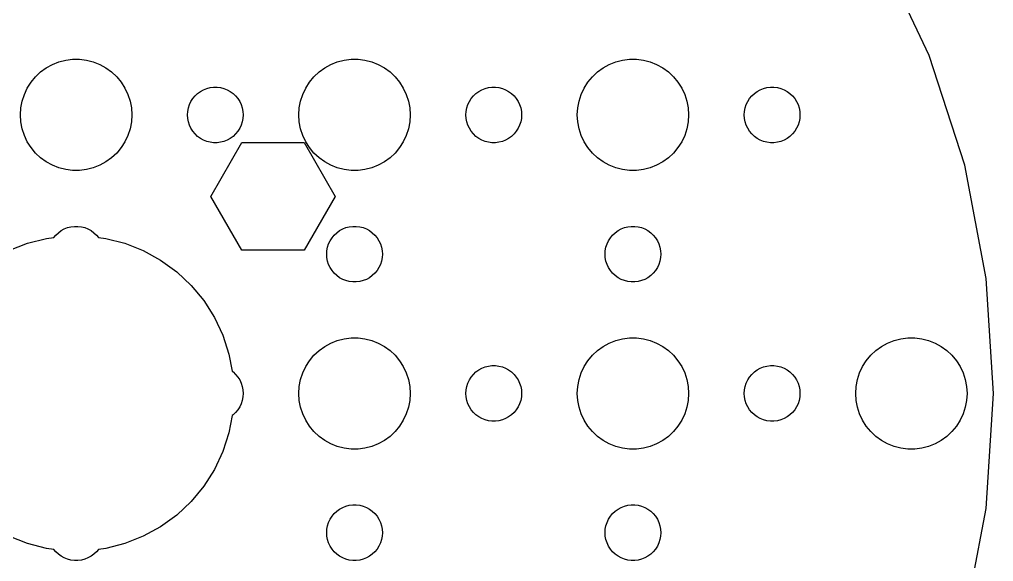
# Model space of a CAD drawing. Header units: metres. Extents: x -52 to 52, y -49 to 489.
# Drawn here: x -3.1 to 49.4, y 320.9 to 350.1 of the extents above; entities that cross this region are included whole.
import ezdxf

# ---------------------------------------------------------------- set-up
doc = ezdxf.new("R2010")
doc.units = ezdxf.units.M

msp = doc.modelspace()

# ---------------------------------------------------------------- linework, layer by layer
for p, q in [((45.9559, 348.195), (43.313, 353.812)), ((-0.927048, 347.853), (-0.562134, 347.947)), ((-0.562134, 347.947), (-0.18837, 347.994)), ((-0.18837, 347.994), (0.18837, 347.994)), ((0.18837, 347.994), (0.562134, 347.947)), ((0.562134, 347.947), (0.927048, 347.853)), ((14.0729, 347.853), (14.4379, 347.947)), ((14.4379, 347.947), (14.8116, 347.994)), ((14.8116, 347.994), (15.1884, 347.994)), ((15.1884, 347.994), (15.5621, 347.947)), ((15.5621, 347.947), (15.927, 347.853)), ((29.0729, 347.853), (29.4379, 347.947)), ((29.4379, 347.947), (29.8116, 347.994)), ((29.8116, 347.994), (30.1884, 347.994)), ((30.1884, 347.994), (30.5621, 347.947)), ((30.5621, 347.947), (30.927, 347.853)), ((47.874, 342.292), (45.9559, 348.195)), ((-1.91226, 347.312), (-1.60747, 347.533)), ((-1.60747, 347.533), (-1.27733, 347.714)), ((-1.27733, 347.714), (-0.927048, 347.853)), ((0.927048, 347.853), (1.27733, 347.714)), ((1.27733, 347.714), (1.60747, 347.533)), ((1.60747, 347.533), (1.91226, 347.312)), ((13.0877, 347.312), (13.3925, 347.533)), ((13.3925, 347.533), (13.7227, 347.714)), ((13.7227, 347.714), (14.0729, 347.853)), ((15.927, 347.853), (16.2773, 347.714)), ((16.2773, 347.714), (16.6075, 347.533)), ((16.6075, 347.533), (16.9123, 347.312)), ((28.0877, 347.312), (28.3925, 347.533)), ((28.3925, 347.533), (28.7227, 347.714)), ((28.7227, 347.714), (29.0729, 347.853)), ((30.927, 347.853), (31.2773, 347.714)), ((31.2773, 347.714), (31.6075, 347.533)), ((31.6075, 347.533), (31.9123, 347.312)), ((-2.42705, 346.763), (-2.1869, 347.054)), ((-2.1869, 347.054), (-1.91226, 347.312)), ((1.91226, 347.312), (2.1869, 347.054)), ((2.1869, 347.054), (2.42705, 346.763)), ((12.5729, 346.763), (12.8131, 347.054)), ((12.8131, 347.054), (13.0877, 347.312)), ((16.9123, 347.312), (17.1869, 347.054)), ((17.1869, 347.054), (17.427, 346.763)), ((27.5729, 346.763), (27.8131, 347.054)), ((27.8131, 347.054), (28.0877, 347.312)), ((31.9123, 347.312), (32.1869, 347.054)), ((32.1869, 347.054), (32.427, 346.763)), ((-2.78932, 346.104), (-2.62891, 346.445)), ((-2.62891, 346.445), (-2.42705, 346.763)), ((2.42705, 346.763), (2.62891, 346.445)), ((2.62891, 346.445), (2.78932, 346.104)), ((6.86133, 346.357), (7.03647, 346.427)), ((7.03647, 346.427), (7.21892, 346.473)), ((7.21892, 346.473), (7.40581, 346.497)), ((7.40581, 346.497), (7.59418, 346.497)), ((7.59418, 346.497), (7.78107, 346.473)), ((7.78107, 346.473), (7.96352, 346.427)), ((7.96352, 346.427), (8.13866, 346.357)), ((12.2107, 346.104), (12.3711, 346.445)), ((12.3711, 346.445), (12.5729, 346.763)), ((17.427, 346.763), (17.6289, 346.445)), ((17.6289, 346.445), (17.7893, 346.104)), ((21.8613, 346.357), (22.0365, 346.427)), ((22.0365, 346.427), (22.2189, 346.473)), ((22.2189, 346.473), (22.4058, 346.497)), ((22.4058, 346.497), (22.5942, 346.497)), ((22.5942, 346.497), (22.7811, 346.473)), ((22.7811, 346.473), (22.9635, 346.427)), ((22.9635, 346.427), (23.1387, 346.357)), ((27.2107, 346.104), (27.3711, 346.445)), ((27.3711, 346.445), (27.5729, 346.763)), ((32.427, 346.763), (32.6289, 346.445)), ((32.6289, 346.445), (32.7893, 346.104)), ((36.8613, 346.357), (37.0365, 346.427)), ((37.0365, 346.427), (37.2189, 346.473)), ((37.2189, 346.473), (37.4058, 346.497)), ((37.4058, 346.497), (37.5942, 346.497)), ((37.5942, 346.497), (37.7811, 346.473)), ((37.7811, 346.473), (37.9635, 346.427)), ((37.9635, 346.427), (38.1387, 346.357)), ((-2.90575, 345.746), (-2.78932, 346.104)), ((2.78932, 346.104), (2.90575, 345.746)), ((6.18553, 345.723), (6.28647, 345.882)), ((6.28647, 345.882), (6.40654, 346.027)), ((6.40654, 346.027), (6.54385, 346.156)), ((6.54385, 346.156), (6.69626, 346.266)), ((6.69626, 346.266), (6.86133, 346.357)), ((8.13866, 346.357), (8.30373, 346.266)), ((8.30373, 346.266), (8.45613, 346.156)), ((8.45613, 346.156), (8.59344, 346.027)), ((8.59344, 346.027), (8.71352, 345.882)), ((8.71352, 345.882), (8.81445, 345.723)), ((12.0942, 345.746), (12.2107, 346.104)), ((17.7893, 346.104), (17.9057, 345.746)), ((21.1855, 345.723), (21.2865, 345.882)), ((21.2865, 345.882), (21.4065, 346.027)), ((21.4065, 346.027), (21.5439, 346.156)), ((21.5439, 346.156), (21.6963, 346.266)), ((21.6963, 346.266), (21.8613, 346.357)), ((23.1387, 346.357), (23.3037, 346.266)), ((23.3037, 346.266), (23.4561, 346.156)), ((23.4561, 346.156), (23.5934, 346.027)), ((23.5934, 346.027), (23.7135, 345.882)), ((23.7135, 345.882), (23.8145, 345.723)), ((27.0942, 345.746), (27.2107, 346.104)), ((32.7893, 346.104), (32.9057, 345.746)), ((36.1855, 345.723), (36.2865, 345.882)), ((36.2865, 345.882), (36.4065, 346.027)), ((36.4065, 346.027), (36.5439, 346.156)), ((36.5439, 346.156), (36.6963, 346.266)), ((36.6963, 346.266), (36.8613, 346.357)), ((38.1387, 346.357), (38.3037, 346.266)), ((38.3037, 346.266), (38.4561, 346.156)), ((38.4561, 346.156), (38.5934, 346.027)), ((38.5934, 346.027), (38.7135, 345.882)), ((38.7135, 345.882), (38.8145, 345.723)), ((-3, 345), (-2.97633, 345.376)), ((-2.97633, 345.376), (-2.90575, 345.746)), ((2.90575, 345.746), (2.97633, 345.376)), ((2.97633, 345.376), (3, 345)), ((6.01183, 345.188), (6.04712, 345.373)), ((6.04712, 345.373), (6.10533, 345.552)), ((6.10533, 345.552), (6.18553, 345.723)), ((8.81445, 345.723), (8.89465, 345.552)), ((8.89465, 345.552), (8.95287, 345.373)), ((8.95287, 345.373), (8.98816, 345.188)), ((12, 345), (12.0237, 345.376)), ((12.0237, 345.376), (12.0942, 345.746)), ((17.9057, 345.746), (17.9763, 345.376)), ((17.9763, 345.376), (18, 345)), ((21.0118, 345.188), (21.0471, 345.373)), ((21.0471, 345.373), (21.1053, 345.552)), ((21.1053, 345.552), (21.1855, 345.723)), ((23.8145, 345.723), (23.8947, 345.552)), ((23.8947, 345.552), (23.9529, 345.373)), ((23.9529, 345.373), (23.9882, 345.188)), ((27, 345), (27.0237, 345.376)), ((27.0237, 345.376), (27.0942, 345.746)), ((32.9057, 345.746), (32.9763, 345.376)), ((32.9763, 345.376), (33, 345)), ((36.0118, 345.188), (36.0471, 345.373)), ((36.0471, 345.373), (36.1053, 345.552)), ((36.1053, 345.552), (36.1855, 345.723)), ((38.8145, 345.723), (38.8947, 345.552)), ((38.8947, 345.552), (38.9529, 345.373)), ((38.9529, 345.373), (38.9882, 345.188)), ((-2.97633, 344.624), (-3, 345)), ((3, 345), (2.97633, 344.624)), ((6, 345), (6.01183, 345.188)), ((6.01183, 344.812), (6, 345)), ((6.04712, 344.627), (6.01183, 344.812)), ((8.98816, 344.812), (8.95287, 344.627)), ((8.98816, 345.188), (9, 345)), ((9, 345), (8.98816, 344.812)), ((12.0237, 344.624), (12, 345)), ((18, 345), (17.9763, 344.624)), ((21, 345), (21.0118, 345.188)), ((21.0118, 344.812), (21, 345)), ((21.0471, 344.627), (21.0118, 344.812)), ((23.9882, 344.812), (23.9529, 344.627)), ((23.9882, 345.188), (24, 345)), ((24, 345), (23.9882, 344.812)), ((27.0237, 344.624), (27, 345)), ((33, 345), (32.9763, 344.624)), ((36, 345), (36.0118, 345.188)), ((36.0118, 344.812), (36, 345)), ((36.0471, 344.627), (36.0118, 344.812)), ((38.9882, 344.812), (38.9529, 344.627)), ((38.9882, 345.188), (39, 345)), ((39, 345), (38.9882, 344.812)), ((-2.90575, 344.254), (-2.97633, 344.624)), ((2.97633, 344.624), (2.90575, 344.254)), ((6.10533, 344.448), (6.04712, 344.627)), ((6.18553, 344.277), (6.10533, 344.448)), ((6.28647, 344.118), (6.18553, 344.277)), ((8.81445, 344.277), (8.71352, 344.118)), ((8.89465, 344.448), (8.81445, 344.277)), ((8.95287, 344.627), (8.89465, 344.448)), ((12.0942, 344.254), (12.0237, 344.624)), ((17.9763, 344.624), (17.9057, 344.254)), ((21.1053, 344.448), (21.0471, 344.627)), ((21.1855, 344.277), (21.1053, 344.448)), ((21.2865, 344.118), (21.1855, 344.277)), ((23.8145, 344.277), (23.7135, 344.118)), ((23.8947, 344.448), (23.8145, 344.277)), ((23.9529, 344.627), (23.8947, 344.448)), ((27.0942, 344.254), (27.0237, 344.624)), ((32.9763, 344.624), (32.9057, 344.254)), ((36.1053, 344.448), (36.0471, 344.627)), ((36.1855, 344.277), (36.1053, 344.448)), ((36.2865, 344.118), (36.1855, 344.277)), ((38.8145, 344.277), (38.7135, 344.118)), ((38.8947, 344.448), (38.8145, 344.277)), ((38.9529, 344.627), (38.8947, 344.448)), ((-2.78932, 343.896), (-2.90575, 344.254)), ((-2.62891, 343.555), (-2.78932, 343.896)), ((2.78932, 343.896), (2.62891, 343.555)), ((2.90575, 344.254), (2.78932, 343.896)), ((6.40654, 343.973), (6.28647, 344.118)), ((6.54385, 343.844), (6.40654, 343.973)), ((6.69626, 343.734), (6.54385, 343.844)), ((8.45613, 343.844), (8.30373, 343.734)), ((8.59344, 343.973), (8.45613, 343.844)), ((8.71352, 344.118), (8.59344, 343.973)), ((12.2107, 343.896), (12.0942, 344.254)), ((12.3711, 343.555), (12.2107, 343.896)), ((17.7893, 343.896), (17.6289, 343.555)), ((17.9057, 344.254), (17.7893, 343.896)), ((21.4065, 343.973), (21.2865, 344.118)), ((21.5439, 343.844), (21.4065, 343.973)), ((21.6963, 343.734), (21.5439, 343.844)), ((23.4561, 343.844), (23.3037, 343.734)), ((23.5934, 343.973), (23.4561, 343.844)), ((23.7135, 344.118), (23.5934, 343.973)), ((27.2107, 343.896), (27.0942, 344.254)), ((27.3711, 343.555), (27.2107, 343.896)), ((32.7893, 343.896), (32.6289, 343.555)), ((32.9057, 344.254), (32.7893, 343.896)), ((36.4065, 343.973), (36.2865, 344.118)), ((36.5439, 343.844), (36.4065, 343.973)), ((36.6963, 343.734), (36.5439, 343.844)), ((38.4561, 343.844), (38.3037, 343.734)), ((38.5934, 343.973), (38.4561, 343.844)), ((38.7135, 344.118), (38.5934, 343.973)), ((-2.42705, 343.237), (-2.62891, 343.555)), ((-2.1869, 342.946), (-2.42705, 343.237)), ((2.42705, 343.237), (2.1869, 342.946)), ((2.62891, 343.555), (2.42705, 343.237)), ((6.86133, 343.643), (6.69626, 343.734)), ((7.03647, 343.573), (6.86133, 343.643)), ((7.21892, 343.527), (7.03647, 343.573)), ((7.40581, 343.503), (7.21892, 343.527)), ((7.26039, 340.607), (8.93369, 343.505)), ((7.59418, 343.503), (7.40581, 343.503)), ((7.78107, 343.527), (7.59418, 343.503)), ((7.96352, 343.573), (7.78107, 343.527)), ((8.13866, 343.643), (7.96352, 343.573)), ((8.30373, 343.734), (8.13866, 343.643)), ((8.93369, 343.505), (12.2803, 343.505)), ((12.2803, 343.505), (13.9536, 340.607)), ((12.5729, 343.237), (12.3711, 343.555)), ((12.8131, 342.946), (12.5729, 343.237)), ((17.427, 343.237), (17.1869, 342.946)), ((17.6289, 343.555), (17.427, 343.237)), ((21.8613, 343.643), (21.6963, 343.734)), ((22.0365, 343.573), (21.8613, 343.643)), ((22.2189, 343.527), (22.0365, 343.573)), ((22.4058, 343.503), (22.2189, 343.527)), ((22.5942, 343.503), (22.4058, 343.503)), ((22.7811, 343.527), (22.5942, 343.503)), ((22.9635, 343.573), (22.7811, 343.527)), ((23.1387, 343.643), (22.9635, 343.573)), ((23.3037, 343.734), (23.1387, 343.643)), ((27.5729, 343.237), (27.3711, 343.555)), ((27.8131, 342.946), (27.5729, 343.237)), ((32.427, 343.237), (32.1869, 342.946)), ((32.6289, 343.555), (32.427, 343.237)), ((36.8613, 343.643), (36.6963, 343.734)), ((37.0365, 343.573), (36.8613, 343.643)), ((37.2189, 343.527), (37.0365, 343.573)), ((37.4058, 343.503), (37.2189, 343.527)), ((37.5942, 343.503), (37.4058, 343.503)), ((37.7811, 343.527), (37.5942, 343.503)), ((37.9635, 343.573), (37.7811, 343.527)), ((38.1387, 343.643), (37.9635, 343.573)), ((38.3037, 343.734), (38.1387, 343.643)), ((-1.91226, 342.688), (-2.1869, 342.946)), ((-1.60747, 342.467), (-1.91226, 342.688)), ((1.91226, 342.688), (1.60747, 342.467)), ((2.1869, 342.946), (1.91226, 342.688)), ((13.0877, 342.688), (12.8131, 342.946)), ((13.3925, 342.467), (13.0877, 342.688)), ((16.9123, 342.688), (16.6075, 342.467)), ((17.1869, 342.946), (16.9123, 342.688)), ((28.0877, 342.688), (27.8131, 342.946)), ((28.3925, 342.467), (28.0877, 342.688)), ((31.9123, 342.688), (31.6075, 342.467)), ((32.1869, 342.946), (31.9123, 342.688)), ((-1.27733, 342.286), (-1.60747, 342.467)), ((-0.927048, 342.147), (-1.27733, 342.286)), ((1.27733, 342.286), (0.927048, 342.147)), ((1.60747, 342.467), (1.27733, 342.286)), ((13.7227, 342.286), (13.3925, 342.467)), ((14.0729, 342.147), (13.7227, 342.286)), ((16.2773, 342.286), (15.927, 342.147)), ((16.6075, 342.467), (16.2773, 342.286)), ((28.7227, 342.286), (28.3925, 342.467)), ((29.0729, 342.147), (28.7227, 342.286)), ((31.2773, 342.286), (30.927, 342.147)), ((31.6075, 342.467), (31.2773, 342.286)), ((49.037, 336.195), (47.874, 342.292)), ((-0.562134, 342.053), (-0.927048, 342.147)), ((-0.18837, 342.006), (-0.562134, 342.053)), ((0.18837, 342.006), (-0.18837, 342.006)), ((0.562134, 342.053), (0.18837, 342.006)), ((0.927048, 342.147), (0.562134, 342.053)), ((14.4379, 342.053), (14.0729, 342.147)), ((14.8116, 342.006), (14.4379, 342.053)), ((15.1884, 342.006), (14.8116, 342.006)), ((15.5621, 342.053), (15.1884, 342.006)), ((15.927, 342.147), (15.5621, 342.053)), ((29.4379, 342.053), (29.0729, 342.147)), ((29.8116, 342.006), (29.4379, 342.053)), ((30.1884, 342.006), (29.8116, 342.006)), ((30.5621, 342.053), (30.1884, 342.006)), ((30.927, 342.147), (30.5621, 342.053)), ((8.9337, 337.709), (7.26039, 340.607)), ((13.9536, 340.607), (12.2803, 337.709)), ((-1.19904, 338.399), (-1.09344, 338.527)), ((-1.09344, 338.527), (-0.956131, 338.656)), ((-0.956131, 338.656), (-0.803726, 338.766)), ((-0.803726, 338.766), (-0.638657, 338.857)), ((-0.638657, 338.857), (-0.463516, 338.927)), ((-0.463516, 338.927), (-0.281067, 338.973)), ((-0.281067, 338.973), (-0.094177, 338.997)), ((-0.094177, 338.997), (0.094177, 338.997)), ((0.094177, 338.997), (0.281067, 338.973)), ((0.281067, 338.973), (0.463516, 338.927)), ((0.463516, 338.927), (0.638657, 338.857)), ((0.638657, 338.857), (0.803726, 338.766)), ((0.803726, 338.766), (0.956131, 338.656)), ((0.956131, 338.656), (1.09344, 338.527)), ((1.09344, 338.527), (1.19904, 338.399)), ((13.7865, 338.382), (13.9065, 338.527)), ((13.9065, 338.527), (14.0439, 338.656)), ((14.0439, 338.656), (14.1963, 338.766)), ((14.1963, 338.766), (14.3613, 338.857)), ((14.3613, 338.857), (14.5365, 338.927)), ((14.5365, 338.927), (14.7189, 338.973)), ((14.7189, 338.973), (14.9058, 338.997)), ((14.9058, 338.997), (15.0942, 338.997)), ((15.0942, 338.997), (15.2811, 338.973)), ((15.2811, 338.973), (15.4635, 338.927)), ((15.4635, 338.927), (15.6387, 338.857)), ((15.6387, 338.857), (15.8037, 338.766)), ((15.8037, 338.766), (15.9561, 338.656)), ((15.9561, 338.656), (16.0934, 338.527)), ((16.0934, 338.527), (16.2135, 338.382)), ((28.7865, 338.382), (28.9065, 338.527)), ((28.9065, 338.527), (29.0439, 338.656)), ((29.0439, 338.656), (29.1963, 338.766)), ((29.1963, 338.766), (29.3613, 338.857)), ((29.3613, 338.857), (29.5365, 338.927)), ((29.5365, 338.927), (29.7189, 338.973)), ((29.7189, 338.973), (29.9058, 338.997)), ((29.9058, 338.997), (30.0942, 338.997)), ((30.0942, 338.997), (30.2811, 338.973)), ((30.2811, 338.973), (30.4635, 338.927)), ((30.4635, 338.927), (30.6387, 338.857)), ((30.6387, 338.857), (30.8037, 338.766)), ((30.8037, 338.766), (30.9561, 338.656)), ((30.9561, 338.656), (31.0934, 338.527)), ((31.0934, 338.527), (31.2135, 338.382)), ((-3.61911, 337.691), (-2.62663, 338.084)), ((-2.62663, 338.084), (-1.59273, 338.349)), ((-1.59273, 338.349), (-1.19904, 338.399)), ((1.19904, 338.399), (1.59273, 338.349)), ((1.59273, 338.349), (2.62663, 338.084)), ((2.62663, 338.084), (3.61911, 337.691)), ((13.5471, 337.873), (13.6053, 338.052)), ((13.6053, 338.052), (13.6855, 338.223)), ((13.6855, 338.223), (13.7865, 338.382)), ((16.2135, 338.382), (16.3145, 338.223)), ((16.3145, 338.223), (16.3947, 338.052)), ((16.3947, 338.052), (16.4529, 337.873)), ((28.5471, 337.873), (28.6053, 338.052)), ((28.6053, 338.052), (28.6855, 338.223)), ((28.6855, 338.223), (28.7865, 338.382)), ((31.2135, 338.382), (31.3145, 338.223)), ((31.3145, 338.223), (31.3947, 338.052)), ((31.3947, 338.052), (31.4529, 337.873)), ((3.61911, 337.691), (4.55452, 337.177)), ((12.2803, 337.709), (8.9337, 337.709)), ((13.5, 337.5), (13.5118, 337.688)), ((13.5118, 337.312), (13.5, 337.5)), ((13.5118, 337.688), (13.5471, 337.873)), ((16.4529, 337.873), (16.4882, 337.688)), ((16.4882, 337.688), (16.5, 337.5)), ((16.5, 337.5), (16.4882, 337.312)), ((28.5, 337.5), (28.5118, 337.688)), ((28.5118, 337.312), (28.5, 337.5)), ((28.5118, 337.688), (28.5471, 337.873)), ((31.4529, 337.873), (31.4882, 337.688)), ((31.4882, 337.688), (31.5, 337.5)), ((31.5, 337.5), (31.4882, 337.312)), ((4.55452, 337.177), (5.41809, 336.549)), ((13.5471, 337.127), (13.5118, 337.312)), ((13.6053, 336.948), (13.5471, 337.127)), ((13.6855, 336.777), (13.6053, 336.948)), ((16.3947, 336.948), (16.3145, 336.777)), ((16.4529, 337.127), (16.3947, 336.948)), ((16.4882, 337.312), (16.4529, 337.127)), ((28.5471, 337.127), (28.5118, 337.312)), ((28.6053, 336.948), (28.5471, 337.127)), ((28.6855, 336.777), (28.6053, 336.948)), ((31.3947, 336.948), (31.3145, 336.777)), ((31.4529, 337.127), (31.3947, 336.948)), ((31.4882, 337.312), (31.4529, 337.127)), ((5.41809, 336.549), (6.19623, 335.819)), ((13.7865, 336.618), (13.6855, 336.777)), ((13.9065, 336.473), (13.7865, 336.618)), ((14.0439, 336.344), (13.9065, 336.473)), ((16.0934, 336.473), (15.9561, 336.344)), ((16.2135, 336.618), (16.0934, 336.473)), ((16.3145, 336.777), (16.2135, 336.618)), ((28.7865, 336.618), (28.6855, 336.777)), ((28.9065, 336.473), (28.7865, 336.618)), ((29.0439, 336.344), (28.9065, 336.473)), ((31.0934, 336.473), (30.9561, 336.344)), ((31.2135, 336.618), (31.0934, 336.473)), ((31.3145, 336.777), (31.2135, 336.618)), ((14.1963, 336.234), (14.0439, 336.344)), ((14.3613, 336.143), (14.1963, 336.234)), ((14.5365, 336.073), (14.3613, 336.143)), ((14.7189, 336.027), (14.5365, 336.073)), ((14.9058, 336.003), (14.7189, 336.027)), ((15.0942, 336.003), (14.9058, 336.003)), ((15.2811, 336.027), (15.0942, 336.003)), ((15.4635, 336.073), (15.2811, 336.027)), ((15.6387, 336.143), (15.4635, 336.073)), ((15.8037, 336.234), (15.6387, 336.143)), ((15.9561, 336.344), (15.8037, 336.234)), ((29.1963, 336.234), (29.0439, 336.344)), ((29.3613, 336.143), (29.1963, 336.234)), ((29.5365, 336.073), (29.3613, 336.143)), ((29.7189, 336.027), (29.5365, 336.073)), ((29.9058, 336.003), (29.7189, 336.027)), ((30.0942, 336.003), (29.9058, 336.003)), ((30.2811, 336.027), (30.0942, 336.003)), ((30.4635, 336.073), (30.2811, 336.027)), ((30.6387, 336.143), (30.4635, 336.073)), ((30.8037, 336.234), (30.6387, 336.143)), ((30.9561, 336.344), (30.8037, 336.234)), ((49.4268, 330), (49.037, 336.195)), ((6.19623, 335.819), (6.87663, 334.996)), ((6.87663, 334.996), (7.44859, 334.095)), ((7.44859, 334.095), (7.90309, 333.129)), ((7.90309, 333.129), (8.23296, 332.114)), ((13.7227, 332.714), (14.0729, 332.853)), ((14.0729, 332.853), (14.4379, 332.947)), ((14.4379, 332.947), (14.8116, 332.994)), ((14.8116, 332.994), (15.1884, 332.994)), ((15.1884, 332.994), (15.5621, 332.947)), ((15.5621, 332.947), (15.927, 332.853)), ((15.927, 332.853), (16.2773, 332.714)), ((28.7227, 332.714), (29.0729, 332.853)), ((29.0729, 332.853), (29.4379, 332.947)), ((29.4379, 332.947), (29.8116, 332.994)), ((29.8116, 332.994), (30.1884, 332.994)), ((30.1884, 332.994), (30.5621, 332.947)), ((30.5621, 332.947), (30.927, 332.853)), ((30.927, 332.853), (31.2773, 332.714)), ((43.7227, 332.714), (44.0729, 332.853)), ((44.0729, 332.853), (44.4379, 332.947)), ((44.4379, 332.947), (44.8116, 332.994)), ((44.8116, 332.994), (45.1884, 332.994)), ((45.1884, 332.994), (45.5621, 332.947)), ((45.5621, 332.947), (45.927, 332.853)), ((45.927, 332.853), (46.2773, 332.714)), ((12.8131, 332.054), (13.0877, 332.312)), ((13.0877, 332.312), (13.3925, 332.533)), ((13.3925, 332.533), (13.7227, 332.714)), ((16.2773, 332.714), (16.6075, 332.533)), ((16.6075, 332.533), (16.9123, 332.312)), ((16.9123, 332.312), (17.1869, 332.054)), ((27.8131, 332.054), (28.0877, 332.312)), ((28.0877, 332.312), (28.3925, 332.533)), ((28.3925, 332.533), (28.7227, 332.714)), ((31.2773, 332.714), (31.6075, 332.533)), ((31.6075, 332.533), (31.9123, 332.312)), ((31.9123, 332.312), (32.1869, 332.054)), ((42.8131, 332.054), (43.0877, 332.312)), ((43.0877, 332.312), (43.3925, 332.533)), ((43.3925, 332.533), (43.7227, 332.714)), ((46.2773, 332.714), (46.6075, 332.533)), ((46.6075, 332.533), (46.9123, 332.312)), ((46.9123, 332.312), (47.1869, 332.054)), ((8.23296, 332.114), (8.40921, 331.19)), ((12.3711, 331.445), (12.5729, 331.763)), ((12.5729, 331.763), (12.8131, 332.054)), ((17.1869, 332.054), (17.427, 331.763)), ((17.427, 331.763), (17.6289, 331.445)), ((27.3711, 331.445), (27.5729, 331.763)), ((27.5729, 331.763), (27.8131, 332.054)), ((32.1869, 332.054), (32.427, 331.763)), ((32.427, 331.763), (32.6289, 331.445)), ((42.3711, 331.445), (42.5729, 331.763)), ((42.5729, 331.763), (42.8131, 332.054)), ((47.1869, 332.054), (47.427, 331.763)), ((47.427, 331.763), (47.6289, 331.445)), ((8.40921, 331.19), (8.45613, 331.156)), ((8.45613, 331.156), (8.59344, 331.027)), ((12.2107, 331.104), (12.3711, 331.445)), ((17.6289, 331.445), (17.7893, 331.104)), ((21.4065, 331.027), (21.5439, 331.156)), ((21.5439, 331.156), (21.6963, 331.266)), ((21.6963, 331.266), (21.8613, 331.357)), ((21.8613, 331.357), (22.0365, 331.427)), ((22.0365, 331.427), (22.2189, 331.473)), ((22.2189, 331.473), (22.4058, 331.497)), ((22.4058, 331.497), (22.5942, 331.497)), ((22.5942, 331.497), (22.7811, 331.473)), ((22.7811, 331.473), (22.9635, 331.427)), ((22.9635, 331.427), (23.1387, 331.357)), ((23.1387, 331.357), (23.3037, 331.266)), ((23.3037, 331.266), (23.4561, 331.156)), ((23.4561, 331.156), (23.5934, 331.027)), ((27.2107, 331.104), (27.3711, 331.445)), ((32.6289, 331.445), (32.7893, 331.104)), ((36.4065, 331.027), (36.5439, 331.156)), ((36.5439, 331.156), (36.6963, 331.266)), ((36.6963, 331.266), (36.8613, 331.357)), ((36.8613, 331.357), (37.0365, 331.427)), ((37.0365, 331.427), (37.2189, 331.473)), ((37.2189, 331.473), (37.4058, 331.497)), ((37.4058, 331.497), (37.5942, 331.497)), ((37.5942, 331.497), (37.7811, 331.473)), ((37.7811, 331.473), (37.9635, 331.427)), ((37.9635, 331.427), (38.1387, 331.357)), ((38.1387, 331.357), (38.3037, 331.266)), ((38.3037, 331.266), (38.4561, 331.156)), ((38.4561, 331.156), (38.5934, 331.027)), ((42.2107, 331.104), (42.3711, 331.445)), ((47.6289, 331.445), (47.7893, 331.104)), ((8.59344, 331.027), (8.71352, 330.882)), ((8.71352, 330.882), (8.81445, 330.723)), ((8.81445, 330.723), (8.89465, 330.552)), ((12.0237, 330.376), (12.0942, 330.746)), ((12.0942, 330.746), (12.2107, 331.104)), ((17.7893, 331.104), (17.9057, 330.746)), ((17.9057, 330.746), (17.9763, 330.376)), ((21.1053, 330.552), (21.1855, 330.723)), ((21.1855, 330.723), (21.2865, 330.882)), ((21.2865, 330.882), (21.4065, 331.027)), ((23.5934, 331.027), (23.7135, 330.882)), ((23.7135, 330.882), (23.8145, 330.723)), ((23.8145, 330.723), (23.8947, 330.552)), ((27.0237, 330.376), (27.0942, 330.746)), ((27.0942, 330.746), (27.2107, 331.104)), ((32.7893, 331.104), (32.9057, 330.746)), ((32.9057, 330.746), (32.9763, 330.376)), ((36.1053, 330.552), (36.1855, 330.723)), ((36.1855, 330.723), (36.2865, 330.882)), ((36.2865, 330.882), (36.4065, 331.027)), ((38.5934, 331.027), (38.7135, 330.882)), ((38.7135, 330.882), (38.8145, 330.723)), ((38.8145, 330.723), (38.8947, 330.552)), ((42.0237, 330.376), (42.0942, 330.746)), ((42.0942, 330.746), (42.2107, 331.104)), ((47.7893, 331.104), (47.9057, 330.746)), ((47.9057, 330.746), (47.9763, 330.376)), ((8.89465, 330.552), (8.95287, 330.373)), ((8.95287, 330.373), (8.98816, 330.188)), ((8.98816, 330.188), (9, 330)), ((12, 330), (12.0237, 330.376)), ((17.9763, 330.376), (18, 330)), ((21, 330), (21.0118, 330.188)), ((21.0118, 330.188), (21.0471, 330.373)), ((21.0471, 330.373), (21.1053, 330.552)), ((23.8947, 330.552), (23.9529, 330.373)), ((23.9529, 330.373), (23.9882, 330.188)), ((23.9882, 330.188), (24, 330)), ((27, 330), (27.0237, 330.376)), ((32.9763, 330.376), (33, 330)), ((36, 330), (36.0118, 330.188)), ((36.0118, 330.188), (36.0471, 330.373)), ((36.0471, 330.373), (36.1053, 330.552)), ((38.8947, 330.552), (38.9529, 330.373)), ((38.9529, 330.373), (38.9882, 330.188)), ((38.9882, 330.188), (39, 330)), ((42, 330), (42.0237, 330.376)), ((47.9763, 330.376), (48, 330)), ((8.95287, 329.627), (8.89465, 329.448)), ((8.98816, 329.812), (8.95287, 329.627)), ((9, 330), (8.98816, 329.812)), ((12.0237, 329.624), (12, 330)), ((12.0942, 329.254), (12.0237, 329.624)), ((17.9763, 329.624), (17.9057, 329.254)), ((18, 330), (17.9763, 329.624)), ((21.0118, 329.812), (21, 330)), ((21.0471, 329.627), (21.0118, 329.812)), ((21.1053, 329.448), (21.0471, 329.627)), ((23.9529, 329.627), (23.8947, 329.448)), ((23.9882, 329.812), (23.9529, 329.627)), ((24, 330), (23.9882, 329.812)), ((27.0237, 329.624), (27, 330)), ((27.0942, 329.254), (27.0237, 329.624)), ((32.9763, 329.624), (32.9057, 329.254)), ((33, 330), (32.9763, 329.624)), ((36.0118, 329.812), (36, 330)), ((36.0471, 329.627), (36.0118, 329.812)), ((36.1053, 329.448), (36.0471, 329.627)), ((38.9529, 329.627), (38.8947, 329.448)), ((38.9882, 329.812), (38.9529, 329.627)), ((39, 330), (38.9882, 329.812)), ((42.0237, 329.624), (42, 330)), ((42.0942, 329.254), (42.0237, 329.624)), ((47.9763, 329.624), (47.9057, 329.254)), ((48, 330), (47.9763, 329.624)), ((49.037, 323.805), (49.4268, 330)), ((8.71352, 329.118), (8.59344, 328.973)), ((8.81445, 329.277), (8.71352, 329.118)), ((8.89465, 329.448), (8.81445, 329.277)), ((12.2107, 328.896), (12.0942, 329.254)), ((17.9057, 329.254), (17.7893, 328.896)), ((21.1855, 329.277), (21.1053, 329.448)), ((21.2865, 329.118), (21.1855, 329.277)), ((21.4065, 328.973), (21.2865, 329.118)), ((23.7135, 329.118), (23.5934, 328.973)), ((23.8145, 329.277), (23.7135, 329.118)), ((23.8947, 329.448), (23.8145, 329.277)), ((27.2107, 328.896), (27.0942, 329.254)), ((32.9057, 329.254), (32.7893, 328.896)), ((36.1855, 329.277), (36.1053, 329.448)), ((36.2865, 329.118), (36.1855, 329.277)), ((36.4065, 328.973), (36.2865, 329.118)), ((38.7135, 329.118), (38.5934, 328.973)), ((38.8145, 329.277), (38.7135, 329.118)), ((38.8947, 329.448), (38.8145, 329.277)), ((42.2107, 328.896), (42.0942, 329.254)), ((47.9057, 329.254), (47.7893, 328.896)), ((8.40921, 328.81), (8.23296, 327.886)), ((8.45613, 328.844), (8.40921, 328.81)), ((8.59344, 328.973), (8.45613, 328.844)), ((12.3711, 328.555), (12.2107, 328.896)), ((12.5729, 328.237), (12.3711, 328.555)), ((17.6289, 328.555), (17.427, 328.237)), ((17.7893, 328.896), (17.6289, 328.555)), ((21.5439, 328.844), (21.4065, 328.973)), ((21.6963, 328.734), (21.5439, 328.844)), ((21.8613, 328.643), (21.6963, 328.734)), ((22.0365, 328.573), (21.8613, 328.643)), ((22.2189, 328.527), (22.0365, 328.573)), ((22.4058, 328.503), (22.2189, 328.527)), ((22.7811, 328.527), (22.5942, 328.503)), ((22.9635, 328.573), (22.7811, 328.527)), ((23.1387, 328.643), (22.9635, 328.573)), ((23.3037, 328.734), (23.1387, 328.643)), ((23.4561, 328.844), (23.3037, 328.734)), ((23.5934, 328.973), (23.4561, 328.844)), ((27.3711, 328.555), (27.2107, 328.896)), ((27.5729, 328.237), (27.3711, 328.555)), ((32.6289, 328.555), (32.427, 328.237)), ((32.7893, 328.896), (32.6289, 328.555)), ((36.5439, 328.844), (36.4065, 328.973)), ((36.6963, 328.734), (36.5439, 328.844)), ((36.8613, 328.643), (36.6963, 328.734)), ((37.0365, 328.573), (36.8613, 328.643)), ((37.2189, 328.527), (37.0365, 328.573)), ((37.4058, 328.503), (37.2189, 328.527)), ((37.7811, 328.527), (37.5942, 328.503)), ((37.9635, 328.573), (37.7811, 328.527)), ((38.1387, 328.643), (37.9635, 328.573)), ((38.3037, 328.734), (38.1387, 328.643)), ((38.4561, 328.844), (38.3037, 328.734)), ((38.5934, 328.973), (38.4561, 328.844)), ((42.3711, 328.555), (42.2107, 328.896)), ((42.5729, 328.237), (42.3711, 328.555)), ((47.6289, 328.555), (47.427, 328.237)), ((47.7893, 328.896), (47.6289, 328.555)), ((12.8131, 327.946), (12.5729, 328.237)), ((17.427, 328.237), (17.1869, 327.946)), ((22.5942, 328.503), (22.4058, 328.503)), ((27.8131, 327.946), (27.5729, 328.237)), ((32.427, 328.237), (32.1869, 327.946)), ((37.5942, 328.503), (37.4058, 328.503)), ((42.8131, 327.946), (42.5729, 328.237)), ((47.427, 328.237), (47.1869, 327.946)), ((8.23296, 327.886), (7.90309, 326.871)), ((13.0877, 327.688), (12.8131, 327.946)), ((13.3925, 327.467), (13.0877, 327.688)), ((13.7227, 327.286), (13.3925, 327.467)), ((16.6075, 327.467), (16.2773, 327.286)), ((16.9123, 327.688), (16.6075, 327.467)), ((17.1869, 327.946), (16.9123, 327.688)), ((28.0877, 327.688), (27.8131, 327.946)), ((28.3925, 327.467), (28.0877, 327.688)), ((28.7227, 327.286), (28.3925, 327.467)), ((31.6075, 327.467), (31.2773, 327.286)), ((31.9123, 327.688), (31.6075, 327.467)), ((32.1869, 327.946), (31.9123, 327.688)), ((43.0877, 327.688), (42.8131, 327.946)), ((43.3925, 327.467), (43.0877, 327.688)), ((43.7227, 327.286), (43.3925, 327.467)), ((46.6075, 327.467), (46.2773, 327.286)), ((46.9123, 327.688), (46.6075, 327.467)), ((47.1869, 327.946), (46.9123, 327.688)), ((14.0729, 327.147), (13.7227, 327.286)), ((14.4379, 327.053), (14.0729, 327.147)), ((14.8116, 327.006), (14.4379, 327.053)), ((15.1884, 327.006), (14.8116, 327.006)), ((15.5621, 327.053), (15.1884, 327.006)), ((15.927, 327.147), (15.5621, 327.053)), ((16.2773, 327.286), (15.927, 327.147)), ((29.0729, 327.147), (28.7227, 327.286)), ((29.4379, 327.053), (29.0729, 327.147)), ((29.8116, 327.006), (29.4379, 327.053)), ((30.1884, 327.006), (29.8116, 327.006)), ((30.5621, 327.053), (30.1884, 327.006)), ((30.927, 327.147), (30.5621, 327.053)), ((31.2773, 327.286), (30.927, 327.147)), ((44.0729, 327.147), (43.7227, 327.286)), ((44.4379, 327.053), (44.0729, 327.147)), ((44.8116, 327.006), (44.4379, 327.053)), ((45.1884, 327.006), (44.8116, 327.006)), ((45.5621, 327.053), (45.1884, 327.006)), ((45.927, 327.147), (45.5621, 327.053)), ((46.2773, 327.286), (45.927, 327.147)), ((7.90309, 326.871), (7.44859, 325.905)), ((7.44859, 325.905), (6.87663, 325.004)), ((6.87663, 325.004), (6.19623, 324.181)), ((6.19623, 324.181), (5.41809, 323.451)), ((14.1963, 323.766), (14.3613, 323.857)), ((14.3613, 323.857), (14.5365, 323.927)), ((14.5365, 323.927), (14.7189, 323.973)), ((14.7189, 323.973), (14.9058, 323.997)), ((14.9058, 323.997), (15.0942, 323.997)), ((15.0942, 323.997), (15.2811, 323.973)), ((15.2811, 323.973), (15.4635, 323.927)), ((15.4635, 323.927), (15.6387, 323.857)), ((15.6387, 323.857), (15.8037, 323.766)), ((29.1963, 323.766), (29.3613, 323.857)), ((29.3613, 323.857), (29.5365, 323.927)), ((29.5365, 323.927), (29.7189, 323.973)), ((29.7189, 323.973), (29.9058, 323.997)), ((29.9058, 323.997), (30.0942, 323.997)), ((30.0942, 323.997), (30.2811, 323.973)), ((30.2811, 323.973), (30.4635, 323.927)), ((30.4635, 323.927), (30.6387, 323.857)), ((30.6387, 323.857), (30.8037, 323.766)), ((47.874, 317.708), (49.037, 323.805)), ((5.41809, 323.451), (4.55452, 322.823)), ((13.6855, 323.223), (13.7865, 323.382)), ((13.7865, 323.382), (13.9065, 323.527)), ((13.9065, 323.527), (14.0439, 323.656)), ((14.0439, 323.656), (14.1963, 323.766)), ((15.8037, 323.766), (15.9561, 323.656)), ((15.9561, 323.656), (16.0934, 323.527)), ((16.0934, 323.527), (16.2135, 323.382)), ((16.2135, 323.382), (16.3145, 323.223)), ((28.6855, 323.223), (28.7865, 323.382)), ((28.7865, 323.382), (28.9065, 323.527)), ((28.9065, 323.527), (29.0439, 323.656)), ((29.0439, 323.656), (29.1963, 323.766)), ((30.8037, 323.766), (30.9561, 323.656)), ((30.9561, 323.656), (31.0934, 323.527)), ((31.0934, 323.527), (31.2135, 323.382)), ((31.2135, 323.382), (31.3145, 323.223)), ((4.55452, 322.823), (3.61911, 322.309)), ((13.5118, 322.688), (13.5471, 322.873)), ((13.5471, 322.873), (13.6053, 323.052)), ((13.6053, 323.052), (13.6855, 323.223)), ((16.3145, 323.223), (16.3947, 323.052)), ((16.3947, 323.052), (16.4529, 322.873)), ((16.4529, 322.873), (16.4882, 322.688)), ((28.5118, 322.688), (28.5471, 322.873)), ((28.5471, 322.873), (28.6053, 323.052)), ((28.6053, 323.052), (28.6855, 323.223)), ((31.3145, 323.223), (31.3947, 323.052)), ((31.3947, 323.052), (31.4529, 322.873)), ((31.4529, 322.873), (31.4882, 322.688)), ((-2.62663, 321.916), (-3.61911, 322.309)), ((3.61911, 322.309), (2.62663, 321.916)), ((13.5, 322.5), (13.5118, 322.688)), ((13.5118, 322.312), (13.5, 322.5)), ((13.5471, 322.127), (13.5118, 322.312)), ((16.4882, 322.312), (16.4529, 322.127)), ((16.4882, 322.688), (16.5, 322.5)), ((16.5, 322.5), (16.4882, 322.312)), ((28.5, 322.5), (28.5118, 322.688)), ((28.5118, 322.312), (28.5, 322.5)), ((28.5471, 322.127), (28.5118, 322.312)), ((31.4882, 322.312), (31.4529, 322.127)), ((31.4882, 322.688), (31.5, 322.5)), ((31.5, 322.5), (31.4882, 322.312)), ((-1.59273, 321.651), (-2.62663, 321.916)), ((2.62663, 321.916), (1.59273, 321.651)), ((13.6053, 321.948), (13.5471, 322.127)), ((13.6855, 321.777), (13.6053, 321.948)), ((13.7865, 321.618), (13.6855, 321.777)), ((16.3145, 321.777), (16.2135, 321.618)), ((16.3947, 321.948), (16.3145, 321.777)), ((16.4529, 322.127), (16.3947, 321.948)), ((28.6053, 321.948), (28.5471, 322.127)), ((28.6855, 321.777), (28.6053, 321.948)), ((28.7865, 321.618), (28.6855, 321.777)), ((31.3145, 321.777), (31.2135, 321.618)), ((31.3947, 321.948), (31.3145, 321.777)), ((31.4529, 322.127), (31.3947, 321.948)), ((-1.19904, 321.601), (-1.59273, 321.651)), ((-1.09344, 321.473), (-1.19904, 321.601)), ((-0.956131, 321.344), (-1.09344, 321.473)), ((-0.803726, 321.234), (-0.956131, 321.344)), ((-0.638657, 321.143), (-0.803726, 321.234)), ((0.803726, 321.234), (0.638657, 321.143)), ((0.956131, 321.344), (0.803726, 321.234)), ((1.09344, 321.473), (0.956131, 321.344)), ((1.19904, 321.601), (1.09344, 321.473)), ((1.59273, 321.651), (1.19904, 321.601)), ((13.9065, 321.473), (13.7865, 321.618)), ((14.0439, 321.344), (13.9065, 321.473)), ((14.1963, 321.234), (14.0439, 321.344)), ((14.3613, 321.143), (14.1963, 321.234)), ((15.8037, 321.234), (15.6387, 321.143)), ((15.9561, 321.344), (15.8037, 321.234)), ((16.0934, 321.473), (15.9561, 321.344)), ((16.2135, 321.618), (16.0934, 321.473)), ((28.9065, 321.473), (28.7865, 321.618)), ((29.0439, 321.344), (28.9065, 321.473)), ((29.1963, 321.234), (29.0439, 321.344)), ((29.3613, 321.143), (29.1963, 321.234)), ((30.8037, 321.234), (30.6387, 321.143)), ((30.9561, 321.344), (30.8037, 321.234)), ((31.0934, 321.473), (30.9561, 321.344)), ((31.2135, 321.618), (31.0934, 321.473)), ((-0.463516, 321.073), (-0.638657, 321.143)), ((-0.281067, 321.027), (-0.463516, 321.073)), ((-0.094177, 321.003), (-0.281067, 321.027)), ((0.094177, 321.003), (-0.094177, 321.003)), ((0.281067, 321.027), (0.094177, 321.003)), ((0.463516, 321.073), (0.281067, 321.027)), ((0.638657, 321.143), (0.463516, 321.073)), ((14.5365, 321.073), (14.3613, 321.143)), ((14.7189, 321.027), (14.5365, 321.073)), ((14.9058, 321.003), (14.7189, 321.027)), ((15.0942, 321.003), (14.9058, 321.003)), ((15.2811, 321.027), (15.0942, 321.003)), ((15.4635, 321.073), (15.2811, 321.027)), ((15.6387, 321.143), (15.4635, 321.073)), ((29.5365, 321.073), (29.3613, 321.143)), ((29.7189, 321.027), (29.5365, 321.073)), ((29.9058, 321.003), (29.7189, 321.027)), ((30.0942, 321.003), (29.9058, 321.003)), ((30.2811, 321.027), (30.0942, 321.003)), ((30.4635, 321.073), (30.2811, 321.027)), ((30.6387, 321.143), (30.4635, 321.073))]:
    msp.add_line(p, q)

doc.saveas('drawing.dxf')
